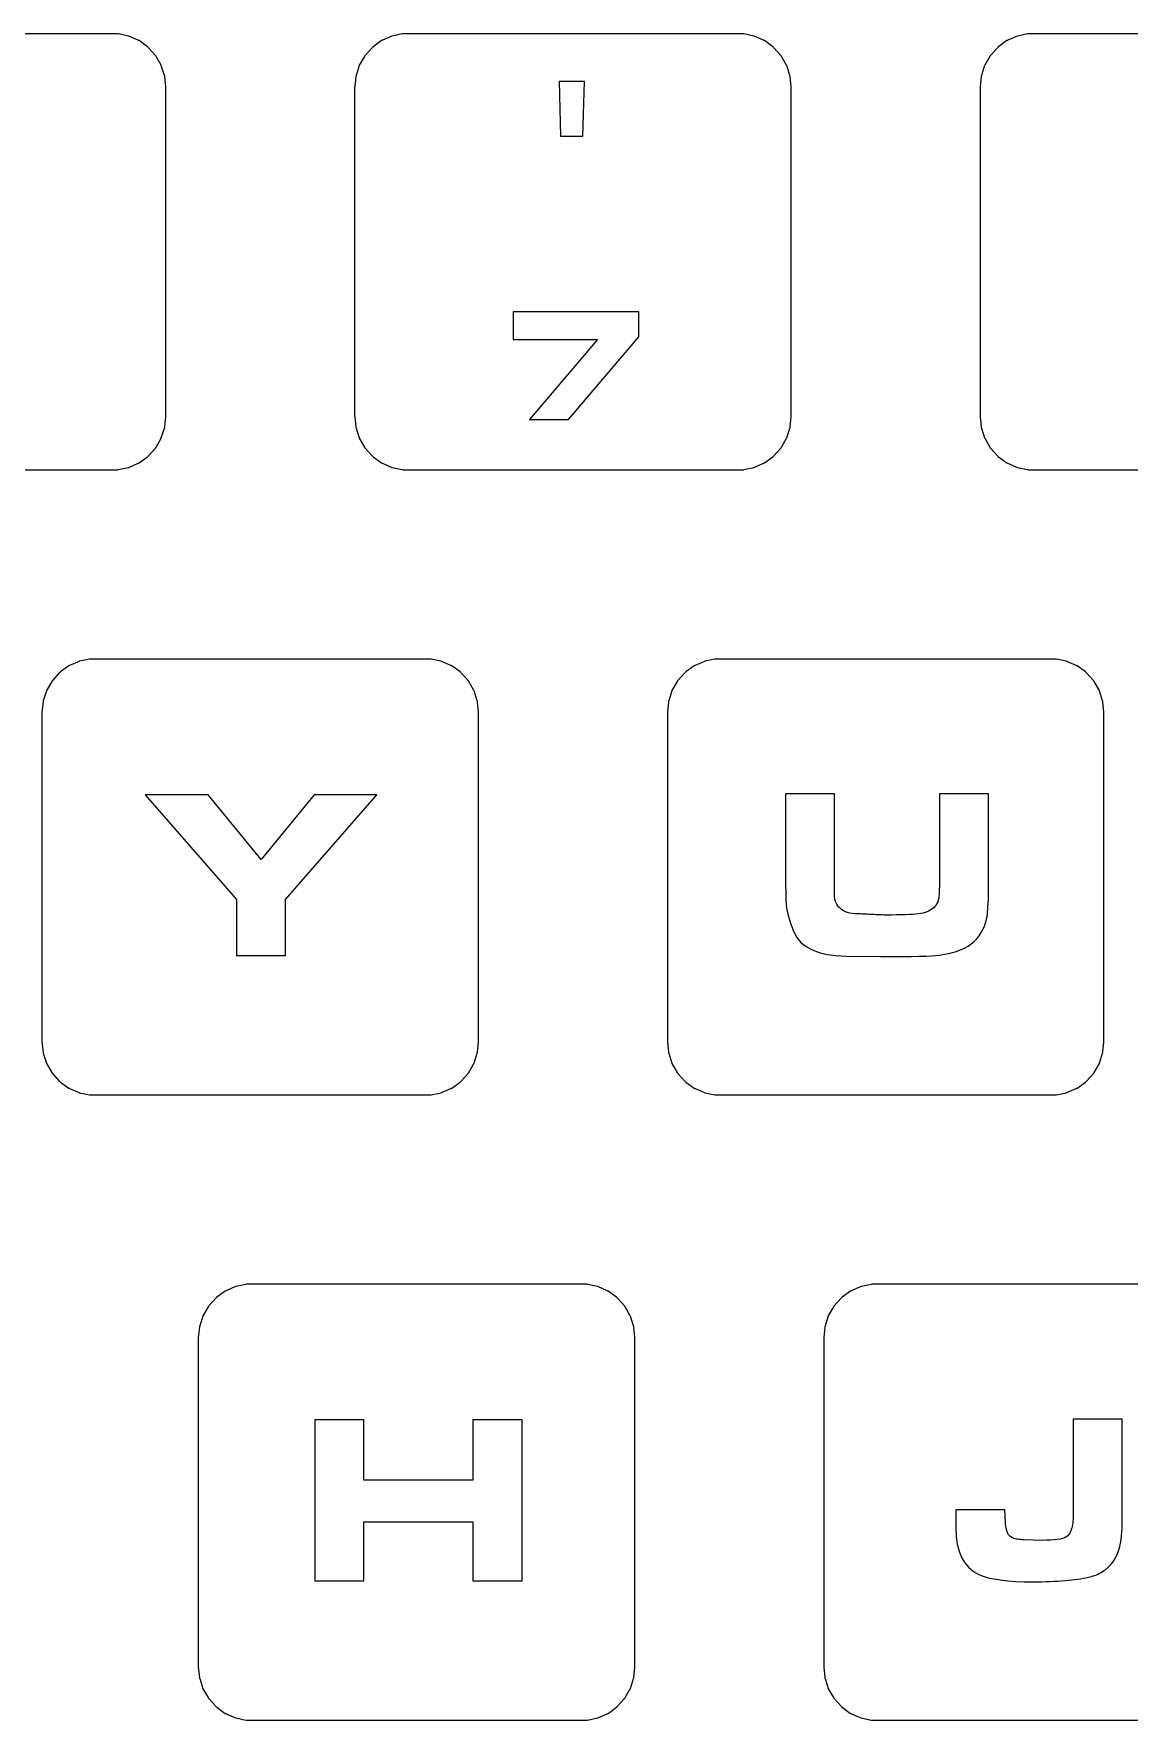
# Model space of a CAD drawing. Header units: millimetres. Extents: x -16 to 249, y -82 to 7.
# Drawn here: x 97.6 to 130.9, y -44.1 to 7.1 of the extents above; entities that cross this region are included whole.
import ezdxf

# ---------------------------------------------------------------- set-up
doc = ezdxf.new("R2010")
doc.units = ezdxf.units.MM
doc.layers.get('0').update_dxf_attribs({"lineweight": 25, "true_color": 0xffffff})

msp = doc.modelspace()

# ---------------------------------------------------------------- linework, layer by layer
for p, q in [((100.171, 7.12391), (89.8293, 7.12391)), ((100.189, 7.11999), (100.171, 7.12391)), ((100.496, 7.05479), (100.189, 7.11999)), ((100.505, 7.05293), (100.496, 7.05479)), ((100.791, 6.92539), (100.505, 7.05293)), ((100.799, 6.92175), (100.791, 6.92539)), ((100.816, 6.91409), (100.799, 6.92175)), ((101.07, 6.72977), (100.816, 6.91409)), ((101.085, 6.7187), (101.07, 6.72977)), ((101.093, 6.71344), (101.085, 6.7187)), ((101.105, 6.69945), (101.093, 6.71344)), ((101.315, 6.46642), (101.105, 6.69945)), ((107.895, 6.69945), (107.685, 6.46642)), ((107.907, 6.71344), (107.895, 6.69945)), ((107.915, 6.7187), (107.907, 6.71344)), ((107.93, 6.72977), (107.915, 6.7187)), ((108.184, 6.91409), (107.93, 6.72977)), ((108.201, 6.92175), (108.184, 6.91409)), ((108.209, 6.92539), (108.201, 6.92175)), ((108.495, 7.05293), (108.209, 6.92539)), ((108.504, 7.05479), (108.495, 7.05293)), ((108.811, 7.11999), (108.504, 7.05479)), ((108.829, 7.12391), (108.811, 7.11999)), ((119.171, 7.12391), (108.829, 7.12391)), ((119.189, 7.11999), (119.171, 7.12391)), ((119.496, 7.05479), (119.189, 7.11999)), ((119.505, 7.05293), (119.496, 7.05479)), ((119.791, 6.92539), (119.505, 7.05293)), ((119.799, 6.92175), (119.791, 6.92539)), ((119.816, 6.91409), (119.799, 6.92175)), ((120.07, 6.72977), (119.816, 6.91409)), ((120.085, 6.7187), (120.07, 6.72977)), ((120.093, 6.71344), (120.085, 6.7187)), ((120.105, 6.69945), (120.093, 6.71344)), ((120.315, 6.46642), (120.105, 6.69945)), ((126.895, 6.69945), (126.685, 6.46642)), ((126.907, 6.71344), (126.895, 6.69945)), ((126.915, 6.7187), (126.907, 6.71344)), ((126.93, 6.72977), (126.915, 6.7187)), ((127.184, 6.91409), (126.93, 6.72977)), ((127.201, 6.92175), (127.184, 6.91409)), ((127.209, 6.92539), (127.201, 6.92175)), ((127.495, 7.05293), (127.209, 6.92539)), ((127.504, 7.05479), (127.495, 7.05293)), ((127.811, 7.11999), (127.504, 7.05479)), ((127.829, 7.12391), (127.811, 7.11999)), ((138.171, 7.12391), (127.829, 7.12391)), ((101.321, 6.45977), (101.315, 6.46642)), ((101.325, 6.45202), (101.321, 6.45977)), ((101.335, 6.43571), (101.325, 6.45202)), ((101.492, 6.16414), (101.335, 6.43571)), ((101.494, 6.15563), (101.492, 6.16414)), ((101.591, 5.85739), (101.494, 6.15563)), ((107.506, 6.15563), (107.409, 5.85739)), ((107.508, 6.16414), (107.506, 6.15563)), ((107.665, 6.43571), (107.508, 6.16414)), ((107.675, 6.45202), (107.665, 6.43571)), ((107.679, 6.45977), (107.675, 6.45202)), ((107.685, 6.46642), (107.679, 6.45977)), ((120.321, 6.45977), (120.315, 6.46642)), ((120.325, 6.45202), (120.321, 6.45977)), ((120.335, 6.43571), (120.325, 6.45202)), ((120.492, 6.16414), (120.335, 6.43571)), ((120.494, 6.15563), (120.492, 6.16414)), ((120.591, 5.85739), (120.494, 6.15563)), ((126.506, 6.15563), (126.409, 5.85739)), ((126.508, 6.16414), (126.506, 6.15563)), ((126.665, 6.43571), (126.508, 6.16414)), ((126.675, 6.45202), (126.665, 6.43571)), ((126.679, 6.45977), (126.675, 6.45202)), ((126.685, 6.46642), (126.679, 6.45977)), ((101.597, 5.83949), (101.591, 5.85739)), ((101.599, 5.82077), (101.597, 5.83949)), ((101.632, 5.5089), (101.599, 5.82077)), ((107.401, 5.82077), (107.368, 5.5089)), ((107.403, 5.83949), (107.401, 5.82077)), ((107.409, 5.85739), (107.403, 5.83949)), ((113.581, 5.66762), (113.625, 4.00874)), ((114.346, 5.66762), (113.581, 5.66762)), ((114.303, 4.00874), (114.346, 5.66762)), ((120.597, 5.83949), (120.591, 5.85739)), ((120.599, 5.82077), (120.597, 5.83949)), ((120.632, 5.5089), (120.599, 5.82077)), ((126.401, 5.82077), (126.368, 5.5089)), ((126.403, 5.83949), (126.401, 5.82077)), ((126.409, 5.85739), (126.403, 5.83949)), ((101.633, 5.5), (101.632, 5.5089)), ((101.633, -4.5), (101.633, 5.5)), ((107.368, 5.5089), (107.367, 5.5)), ((107.367, 5.5), (107.367, -4.5)), ((120.633, 5.5), (120.632, 5.5089)), ((120.633, -4.5), (120.633, 5.5)), ((126.368, 5.5089), (126.367, 5.5)), ((126.367, 5.5), (126.367, -4.5)), ((113.625, 4.00874), (114.303, 4.00874)), ((115.997, -1.32582), (112.18, -1.32582)), ((112.18, -1.32582), (112.18, -2.17062)), ((115.997, -2.08543), (115.997, -1.32582)), ((112.18, -2.17062), (114.746, -2.17062)), ((114.746, -2.17062), (112.682, -4.59749)), ((113.868, -4.59749), (115.997, -2.08543)), ((101.599, -4.82077), (101.632, -4.5089)), ((101.632, -4.5089), (101.633, -4.5)), ((107.367, -4.5), (107.368, -4.5089)), ((107.368, -4.5089), (107.401, -4.82077)), ((112.682, -4.59749), (113.868, -4.59749)), ((120.599, -4.82077), (120.632, -4.5089)), ((120.632, -4.5089), (120.633, -4.5)), ((126.367, -4.5), (126.368, -4.5089)), ((126.368, -4.5089), (126.401, -4.82077)), ((101.494, -5.15563), (101.591, -4.85739)), ((101.591, -4.85739), (101.597, -4.83949)), ((101.597, -4.83949), (101.599, -4.82077)), ((107.401, -4.82077), (107.403, -4.83949)), ((107.403, -4.83949), (107.409, -4.85739)), ((107.409, -4.85739), (107.506, -5.15563)), ((120.494, -5.15563), (120.591, -4.85739)), ((120.591, -4.85739), (120.597, -4.83949)), ((120.597, -4.83949), (120.599, -4.82077)), ((126.401, -4.82077), (126.403, -4.83949)), ((126.403, -4.83949), (126.409, -4.85739)), ((126.409, -4.85739), (126.506, -5.15563)), ((101.105, -5.69945), (101.315, -5.46642)), ((101.315, -5.46642), (101.321, -5.45977)), ((101.321, -5.45977), (101.325, -5.45202)), ((101.325, -5.45202), (101.335, -5.43571)), ((101.335, -5.43571), (101.492, -5.16414)), ((101.492, -5.16414), (101.494, -5.15563)), ((107.506, -5.15563), (107.508, -5.16414)), ((107.508, -5.16414), (107.665, -5.43571)), ((107.665, -5.43571), (107.675, -5.45202)), ((107.675, -5.45202), (107.679, -5.45977)), ((107.679, -5.45977), (107.685, -5.46642)), ((107.685, -5.46642), (107.895, -5.69945)), ((120.105, -5.69945), (120.315, -5.46642)), ((120.315, -5.46642), (120.321, -5.45977)), ((120.321, -5.45977), (120.325, -5.45202)), ((120.325, -5.45202), (120.335, -5.43571)), ((120.335, -5.43571), (120.492, -5.16414)), ((120.492, -5.16414), (120.494, -5.15563)), ((126.506, -5.15563), (126.508, -5.16414)), ((126.508, -5.16414), (126.665, -5.43571)), ((126.665, -5.43571), (126.675, -5.45202)), ((126.675, -5.45202), (126.679, -5.45977)), ((126.679, -5.45977), (126.685, -5.46642)), ((126.685, -5.46642), (126.895, -5.69945)), ((89.8293, -6.12391), (100.171, -6.12391)), ((100.171, -6.12391), (100.189, -6.11999)), ((100.189, -6.11999), (100.496, -6.05479)), ((100.496, -6.05479), (100.505, -6.05293)), ((100.505, -6.05293), (100.791, -5.92539)), ((100.791, -5.92539), (100.799, -5.92175)), ((100.799, -5.92175), (100.816, -5.91409)), ((100.816, -5.91409), (101.07, -5.72977)), ((101.07, -5.72977), (101.085, -5.7187)), ((101.085, -5.7187), (101.093, -5.71344)), ((101.093, -5.71344), (101.105, -5.69945)), ((107.895, -5.69945), (107.907, -5.71344)), ((107.907, -5.71344), (107.915, -5.7187)), ((107.915, -5.7187), (107.93, -5.72977)), ((107.93, -5.72977), (108.184, -5.91409)), ((108.184, -5.91409), (108.201, -5.92175)), ((108.201, -5.92175), (108.209, -5.92539)), ((108.209, -5.92539), (108.495, -6.05293)), ((108.495, -6.05293), (108.504, -6.05479)), ((108.504, -6.05479), (108.811, -6.11999)), ((108.811, -6.11999), (108.829, -6.12391)), ((108.829, -6.12391), (119.171, -6.12391)), ((119.171, -6.12391), (119.189, -6.11999)), ((119.189, -6.11999), (119.496, -6.05479)), ((119.496, -6.05479), (119.505, -6.05293)), ((119.505, -6.05293), (119.791, -5.92539)), ((119.791, -5.92539), (119.799, -5.92175)), ((119.799, -5.92175), (119.816, -5.91409)), ((119.816, -5.91409), (120.07, -5.72977)), ((120.07, -5.72977), (120.085, -5.7187)), ((120.085, -5.7187), (120.093, -5.71344)), ((120.093, -5.71344), (120.105, -5.69945)), ((126.895, -5.69945), (126.907, -5.71344)), ((126.907, -5.71344), (126.915, -5.7187)), ((126.915, -5.7187), (126.93, -5.72977)), ((126.93, -5.72977), (127.184, -5.91409)), ((127.184, -5.91409), (127.201, -5.92175)), ((127.201, -5.92175), (127.209, -5.92539)), ((127.209, -5.92539), (127.495, -6.05293)), ((127.495, -6.05293), (127.504, -6.05479)), ((127.504, -6.05479), (127.811, -6.11999)), ((127.811, -6.11999), (127.829, -6.12391)), ((127.829, -6.12391), (138.171, -6.12391)), ((98.4074, -12.2866), (98.3948, -12.3005)), ((98.4146, -12.2813), (98.4074, -12.2866)), ((98.4299, -12.2702), (98.4146, -12.2813)), ((98.6836, -12.0859), (98.4299, -12.2702)), ((98.7008, -12.0783), (98.6836, -12.0859)), ((98.7089, -12.0746), (98.7008, -12.0783)), ((98.9954, -11.9471), (98.7089, -12.0746)), ((99.0042, -11.9452), (98.9954, -11.9471)), ((99.3109, -11.88), (99.0042, -11.9452)), ((99.3293, -11.8761), (99.3109, -11.88)), ((109.671, -11.8761), (99.3293, -11.8761)), ((109.689, -11.88), (109.671, -11.8761)), ((109.996, -11.9452), (109.689, -11.88)), ((110.005, -11.9471), (109.996, -11.9452)), ((110.291, -12.0746), (110.005, -11.9471)), ((110.299, -12.0783), (110.291, -12.0746)), ((110.316, -12.0859), (110.299, -12.0783)), ((110.57, -12.2702), (110.316, -12.0859)), ((110.585, -12.2813), (110.57, -12.2702)), ((110.593, -12.2866), (110.585, -12.2813)), ((110.605, -12.3005), (110.593, -12.2866)), ((117.407, -12.2866), (117.395, -12.3005)), ((117.415, -12.2813), (117.407, -12.2866)), ((117.43, -12.2702), (117.415, -12.2813)), ((117.684, -12.0859), (117.43, -12.2702)), ((117.701, -12.0783), (117.684, -12.0859)), ((117.709, -12.0746), (117.701, -12.0783)), ((117.995, -11.9471), (117.709, -12.0746)), ((118.004, -11.9452), (117.995, -11.9471)), ((118.311, -11.88), (118.004, -11.9452)), ((118.329, -11.8761), (118.311, -11.88)), ((128.671, -11.8761), (118.329, -11.8761)), ((128.689, -11.88), (128.671, -11.8761)), ((128.996, -11.9452), (128.689, -11.88)), ((129.005, -11.9471), (128.996, -11.9452)), ((129.291, -12.0746), (129.005, -11.9471)), ((129.299, -12.0783), (129.291, -12.0746)), ((129.316, -12.0859), (129.299, -12.0783)), ((129.57, -12.2702), (129.316, -12.0859)), ((129.585, -12.2813), (129.57, -12.2702)), ((129.593, -12.2866), (129.585, -12.2813)), ((129.605, -12.3005), (129.593, -12.2866)), ((98.1651, -12.5643), (98.0083, -12.8359)), ((98.1745, -12.548), (98.1651, -12.5643)), ((98.179, -12.5402), (98.1745, -12.548)), ((98.185, -12.5336), (98.179, -12.5402)), ((98.3948, -12.3005), (98.185, -12.5336)), ((110.815, -12.5336), (110.605, -12.3005)), ((110.821, -12.5402), (110.815, -12.5336)), ((110.825, -12.548), (110.821, -12.5402)), ((110.835, -12.5643), (110.825, -12.548)), ((110.992, -12.8359), (110.835, -12.5643)), ((117.165, -12.5643), (117.008, -12.8359)), ((117.175, -12.548), (117.165, -12.5643)), ((117.179, -12.5402), (117.175, -12.548)), ((117.185, -12.5336), (117.179, -12.5402)), ((117.395, -12.3005), (117.185, -12.5336)), ((129.815, -12.5336), (129.605, -12.3005)), ((129.821, -12.5402), (129.815, -12.5336)), ((129.825, -12.548), (129.821, -12.5402)), ((129.835, -12.5643), (129.825, -12.548)), ((129.992, -12.8359), (129.835, -12.5643)), ((97.9009, -13.1792), (97.8681, -13.4911)), ((97.9028, -13.1605), (97.9009, -13.1792)), ((97.9086, -13.1426), (97.9028, -13.1605)), ((98.0056, -12.8444), (97.9086, -13.1426)), ((98.0083, -12.8359), (98.0056, -12.8444)), ((110.994, -12.8444), (110.992, -12.8359)), ((111.091, -13.1426), (110.994, -12.8444)), ((111.097, -13.1605), (111.091, -13.1426)), ((111.099, -13.1792), (111.097, -13.1605)), ((111.132, -13.4911), (111.099, -13.1792)), ((116.901, -13.1792), (116.868, -13.4911)), ((116.903, -13.1605), (116.901, -13.1792)), ((116.909, -13.1426), (116.903, -13.1605)), ((117.006, -12.8444), (116.909, -13.1426)), ((117.008, -12.8359), (117.006, -12.8444)), ((129.994, -12.8444), (129.992, -12.8359)), ((130.091, -13.1426), (129.994, -12.8444)), ((130.097, -13.1605), (130.091, -13.1426)), ((130.099, -13.1792), (130.097, -13.1605)), ((130.132, -13.4911), (130.099, -13.1792)), ((97.8681, -13.4911), (97.8671, -13.5)), ((97.8671, -13.5), (97.8671, -23.5)), ((111.133, -13.5), (111.132, -13.4911)), ((111.133, -23.5), (111.133, -13.5)), ((116.868, -13.4911), (116.867, -13.5)), ((116.867, -13.5), (116.867, -23.5)), ((130.133, -13.5), (130.132, -13.4911)), ((130.133, -23.5), (130.133, -13.5)), ((101.005, -15.9986), (103.776, -19.1814)), ((102.921, -15.9986), (101.005, -15.9986)), ((104.528, -17.9653), (102.921, -15.9986)), ((106.136, -15.9986), (104.528, -17.9653)), ((105.265, -19.1814), (108.044, -15.9986)), ((108.044, -15.9986), (106.136, -15.9986)), ((121.941, -15.9704), (120.452, -15.9704)), ((120.452, -15.9704), (120.452, -18.6657)), ((121.941, -18.7429), (121.941, -15.9704)), ((126.624, -15.9704), (125.135, -15.9704)), ((125.135, -15.9704), (125.135, -18.6426)), ((126.624, -19.1741), (126.624, -15.9704)), ((120.452, -18.6657), (120.464, -19.0607)), ((121.945, -19.0157), (121.941, -18.7429)), ((125.135, -18.6426), (125.123, -19.0173)), ((103.776, -19.1814), (103.776, -20.8869)), ((105.265, -20.8869), (105.265, -19.1814)), ((120.464, -19.0607), (120.465, -19.1355)), ((120.465, -19.1355), (120.468, -19.2094)), ((120.468, -19.2094), (120.473, -19.2824)), ((120.473, -19.2824), (120.48, -19.3544)), ((120.48, -19.3544), (120.489, -19.4254)), ((120.489, -19.4254), (120.5, -19.4955)), ((121.948, -19.085), (121.945, -19.0157)), ((121.956, -19.1504), (121.948, -19.085)), ((121.97, -19.2119), (121.956, -19.1504)), ((121.99, -19.2696), (121.97, -19.2119)), ((122.015, -19.3234), (121.99, -19.2696)), ((122.046, -19.3733), (122.015, -19.3234)), ((122.082, -19.4193), (122.046, -19.3733)), ((122.124, -19.4615), (122.082, -19.4193)), ((122.171, -19.4991), (122.124, -19.4615)), ((124.917, -19.4702), (124.87, -19.5022)), ((124.96, -19.4348), (124.917, -19.4702)), ((124.998, -19.3958), (124.96, -19.4348)), ((125.031, -19.353), (124.998, -19.3958)), ((125.059, -19.3064), (125.031, -19.353)), ((125.082, -19.2561), (125.059, -19.3064)), ((125.1, -19.202), (125.082, -19.2561)), ((125.113, -19.1442), (125.1, -19.202)), ((125.12, -19.0826), (125.113, -19.1442)), ((125.123, -19.0173), (125.12, -19.0826)), ((126.603, -19.4793), (126.604, -19.4021)), ((126.604, -19.4021), (126.624, -19.1741)), ((120.5, -19.4955), (120.514, -19.5646)), ((120.514, -19.5646), (120.529, -19.6328)), ((120.529, -19.6328), (120.546, -19.7003)), ((120.546, -19.7003), (120.565, -19.7675)), ((120.565, -19.7675), (120.585, -19.8344)), ((120.585, -19.8344), (120.607, -19.9009)), ((120.607, -19.9009), (120.631, -19.9672)), ((120.631, -19.9672), (120.656, -20.0331)), ((122.224, -19.5318), (122.171, -19.4991)), ((122.282, -19.5594), (122.224, -19.5318)), ((122.345, -19.5821), (122.282, -19.5594)), ((122.413, -19.5997), (122.345, -19.5821)), ((122.486, -19.6122), (122.413, -19.5997)), ((122.565, -19.6198), (122.486, -19.6122)), ((122.649, -19.6223), (122.565, -19.6198)), ((122.687, -19.6225), (122.649, -19.6223)), ((122.729, -19.6233), (122.687, -19.6225)), ((122.776, -19.6247), (122.729, -19.6233)), ((122.828, -19.6266), (122.776, -19.6247)), ((122.884, -19.629), (122.828, -19.6266)), ((122.945, -19.632), (122.884, -19.629)), ((123.01, -19.6355), (122.945, -19.632)), ((123.15, -19.6436), (123.01, -19.6355)), ((123.216, -19.6471), (123.15, -19.6436)), ((123.276, -19.6501), (123.216, -19.6471)), ((123.333, -19.6525), (123.276, -19.6501)), ((123.384, -19.6544), (123.333, -19.6525)), ((123.431, -19.6557), (123.384, -19.6544)), ((123.474, -19.6566), (123.431, -19.6557)), ((123.512, -19.6568), (123.474, -19.6566)), ((123.676, -19.6562), (123.512, -19.6568)), ((123.829, -19.6545), (123.676, -19.6562)), ((123.97, -19.6517), (123.829, -19.6545)), ((124.1, -19.6477), (123.97, -19.6517)), ((124.217, -19.6425), (124.1, -19.6477)), ((124.322, -19.6362), (124.217, -19.6425)), ((124.415, -19.6288), (124.322, -19.6362)), ((124.496, -19.6202), (124.415, -19.6288)), ((124.569, -19.6093), (124.496, -19.6202)), ((124.638, -19.5948), (124.569, -19.6093)), ((124.703, -19.5769), (124.638, -19.5948)), ((124.763, -19.5555), (124.703, -19.5769)), ((124.819, -19.5306), (124.763, -19.5555)), ((124.87, -19.5022), (124.819, -19.5306)), ((126.489, -20.0199), (126.512, -19.9598)), ((126.512, -19.9598), (126.534, -19.8976)), ((126.534, -19.8976), (126.553, -19.8333)), ((126.553, -19.8333), (126.568, -19.7668)), ((126.568, -19.7668), (126.581, -19.6982)), ((126.581, -19.6982), (126.591, -19.6274)), ((126.591, -19.6274), (126.598, -19.5545)), ((126.598, -19.5545), (126.603, -19.4793)), ((120.656, -20.0331), (120.683, -20.0988)), ((120.683, -20.0988), (120.712, -20.1641)), ((120.712, -20.1641), (120.805, -20.3368)), ((120.805, -20.3368), (120.927, -20.4865)), ((120.927, -20.4865), (121.08, -20.6131)), ((126.1, -20.5345), (126.187, -20.4637)), ((126.187, -20.4637), (126.262, -20.3871)), ((126.262, -20.3871), (126.301, -20.3404)), ((126.301, -20.3404), (126.337, -20.2917)), ((126.337, -20.2917), (126.372, -20.2412)), ((126.372, -20.2412), (126.404, -20.1887)), ((126.404, -20.1887), (126.434, -20.1343)), ((126.434, -20.1343), (126.462, -20.078)), ((126.462, -20.078), (126.489, -20.0199)), ((103.776, -20.8869), (105.265, -20.8869)), ((121.08, -20.6131), (121.263, -20.7168)), ((121.263, -20.7168), (121.477, -20.7973)), ((121.477, -20.7973), (121.721, -20.8549)), ((121.721, -20.8549), (121.995, -20.8895)), ((121.995, -20.8895), (122.299, -20.901)), ((122.299, -20.901), (123.349, -20.9163)), ((123.349, -20.9163), (123.692, -20.9158)), ((123.692, -20.9158), (124, -20.914)), ((124, -20.914), (124.275, -20.9112)), ((124.275, -20.9112), (124.515, -20.9072)), ((124.515, -20.9072), (124.72, -20.902)), ((124.72, -20.902), (124.891, -20.8957)), ((124.891, -20.8957), (125.028, -20.8883)), ((125.028, -20.8883), (125.131, -20.8797)), ((125.131, -20.8797), (125.351, -20.839)), ((125.351, -20.839), (125.503, -20.8026)), ((125.503, -20.8026), (125.644, -20.7604)), ((125.644, -20.7604), (125.775, -20.7125)), ((125.775, -20.7125), (125.894, -20.6589)), ((125.894, -20.6589), (126.002, -20.5995)), ((126.002, -20.5995), (126.1, -20.5345)), ((97.8671, -23.5), (97.8681, -23.5089)), ((97.8681, -23.5089), (97.9009, -23.8208)), ((111.099, -23.8208), (111.132, -23.5089)), ((111.132, -23.5089), (111.133, -23.5)), ((116.867, -23.5), (116.868, -23.5089)), ((116.868, -23.5089), (116.901, -23.8208)), ((130.099, -23.8208), (130.132, -23.5089)), ((130.132, -23.5089), (130.133, -23.5)), ((97.9009, -23.8208), (97.9028, -23.8395)), ((97.9028, -23.8395), (97.9086, -23.8574)), ((97.9086, -23.8574), (98.0056, -24.1556)), ((110.994, -24.1556), (111.091, -23.8574)), ((111.091, -23.8574), (111.097, -23.8395)), ((111.097, -23.8395), (111.099, -23.8208)), ((116.901, -23.8208), (116.903, -23.8395)), ((116.903, -23.8395), (116.909, -23.8574)), ((116.909, -23.8574), (117.006, -24.1556)), ((129.994, -24.1556), (130.091, -23.8574)), ((130.091, -23.8574), (130.097, -23.8395)), ((130.097, -23.8395), (130.099, -23.8208)), ((98.0056, -24.1556), (98.0083, -24.1641)), ((98.0083, -24.1641), (98.1651, -24.4357)), ((98.1651, -24.4357), (98.1745, -24.452)), ((98.1745, -24.452), (98.179, -24.4598)), ((98.179, -24.4598), (98.185, -24.4664)), ((98.185, -24.4664), (98.3948, -24.6995)), ((110.605, -24.6995), (110.815, -24.4664)), ((110.815, -24.4664), (110.821, -24.4598)), ((110.821, -24.4598), (110.825, -24.452)), ((110.825, -24.452), (110.835, -24.4357)), ((110.835, -24.4357), (110.992, -24.1641)), ((110.992, -24.1641), (110.994, -24.1556)), ((117.006, -24.1556), (117.008, -24.1641)), ((117.008, -24.1641), (117.165, -24.4357)), ((117.165, -24.4357), (117.175, -24.452)), ((117.175, -24.452), (117.179, -24.4598)), ((117.179, -24.4598), (117.185, -24.4664)), ((117.185, -24.4664), (117.395, -24.6995)), ((129.605, -24.6995), (129.815, -24.4664)), ((129.815, -24.4664), (129.821, -24.4598)), ((129.821, -24.4598), (129.825, -24.452)), ((129.825, -24.452), (129.835, -24.4357)), ((129.835, -24.4357), (129.992, -24.1641)), ((129.992, -24.1641), (129.994, -24.1556)), ((98.3948, -24.6995), (98.4074, -24.7134)), ((98.4074, -24.7134), (98.4146, -24.7187)), ((98.4146, -24.7187), (98.4299, -24.7298)), ((98.4299, -24.7298), (98.6836, -24.9141)), ((98.6836, -24.9141), (98.7008, -24.9217)), ((98.7008, -24.9217), (98.7089, -24.9254)), ((98.7089, -24.9254), (98.9954, -25.0529)), ((98.9954, -25.0529), (99.0042, -25.0548)), ((99.0042, -25.0548), (99.3109, -25.12)), ((109.689, -25.12), (109.996, -25.0548)), ((109.996, -25.0548), (110.005, -25.0529)), ((110.005, -25.0529), (110.291, -24.9254)), ((110.291, -24.9254), (110.299, -24.9217)), ((110.299, -24.9217), (110.316, -24.9141)), ((110.316, -24.9141), (110.57, -24.7298)), ((110.57, -24.7298), (110.585, -24.7187)), ((110.585, -24.7187), (110.593, -24.7134)), ((110.593, -24.7134), (110.605, -24.6995)), ((117.395, -24.6995), (117.407, -24.7134)), ((117.407, -24.7134), (117.415, -24.7187)), ((117.415, -24.7187), (117.43, -24.7298)), ((117.43, -24.7298), (117.684, -24.9141)), ((117.684, -24.9141), (117.701, -24.9217)), ((117.701, -24.9217), (117.709, -24.9254)), ((117.709, -24.9254), (117.995, -25.0529)), ((117.995, -25.0529), (118.004, -25.0548)), ((118.004, -25.0548), (118.311, -25.12)), ((128.689, -25.12), (128.996, -25.0548)), ((128.996, -25.0548), (129.005, -25.0529)), ((129.005, -25.0529), (129.291, -24.9254)), ((129.291, -24.9254), (129.299, -24.9217)), ((129.299, -24.9217), (129.316, -24.9141)), ((129.316, -24.9141), (129.57, -24.7298)), ((129.57, -24.7298), (129.585, -24.7187)), ((129.585, -24.7187), (129.593, -24.7134)), ((129.593, -24.7134), (129.605, -24.6995)), ((99.3109, -25.12), (99.3293, -25.1239)), ((99.3293, -25.1239), (109.671, -25.1239)), ((109.671, -25.1239), (109.689, -25.12)), ((118.311, -25.12), (118.329, -25.1239)), ((118.329, -25.1239), (128.671, -25.1239)), ((128.671, -25.1239), (128.689, -25.12)), ((103.434, -31.0859), (103.18, -31.2702)), ((103.451, -31.0783), (103.434, -31.0859)), ((103.459, -31.0746), (103.451, -31.0783)), ((103.745, -30.9471), (103.459, -31.0746)), ((103.754, -30.9452), (103.745, -30.9471)), ((104.061, -30.88), (103.754, -30.9452)), ((104.079, -30.8761), (104.061, -30.88)), ((114.421, -30.8761), (104.079, -30.8761)), ((114.439, -30.88), (114.421, -30.8761)), ((114.746, -30.9452), (114.439, -30.88)), ((114.755, -30.9471), (114.746, -30.9452)), ((115.041, -31.0746), (114.755, -30.9471)), ((115.049, -31.0783), (115.041, -31.0746)), ((115.066, -31.0859), (115.049, -31.0783)), ((115.32, -31.2702), (115.066, -31.0859)), ((122.434, -31.0859), (122.18, -31.2702)), ((122.451, -31.0783), (122.434, -31.0859)), ((122.459, -31.0746), (122.451, -31.0783)), ((122.745, -30.9471), (122.459, -31.0746)), ((122.754, -30.9452), (122.745, -30.9471)), ((123.061, -30.88), (122.754, -30.9452)), ((123.079, -30.8761), (123.061, -30.88)), ((133.421, -30.8761), (123.079, -30.8761)), ((102.915, -31.5643), (102.758, -31.8359)), ((102.925, -31.548), (102.915, -31.5643)), ((102.929, -31.5402), (102.925, -31.548)), ((102.935, -31.5336), (102.929, -31.5402)), ((103.145, -31.3005), (102.935, -31.5336)), ((103.157, -31.2866), (103.145, -31.3005)), ((103.165, -31.2813), (103.157, -31.2866)), ((103.18, -31.2702), (103.165, -31.2813)), ((115.335, -31.2813), (115.32, -31.2702)), ((115.343, -31.2866), (115.335, -31.2813)), ((115.355, -31.3005), (115.343, -31.2866)), ((115.565, -31.5336), (115.355, -31.3005)), ((115.571, -31.5402), (115.565, -31.5336)), ((115.575, -31.548), (115.571, -31.5402)), ((115.585, -31.5643), (115.575, -31.548)), ((115.742, -31.8359), (115.585, -31.5643)), ((121.915, -31.5643), (121.758, -31.8359)), ((121.925, -31.548), (121.915, -31.5643)), ((121.929, -31.5402), (121.925, -31.548)), ((121.935, -31.5336), (121.929, -31.5402)), ((122.145, -31.3005), (121.935, -31.5336)), ((122.157, -31.2866), (122.145, -31.3005)), ((122.165, -31.2813), (122.157, -31.2866)), ((122.18, -31.2702), (122.165, -31.2813)), ((102.651, -32.1792), (102.618, -32.4911)), ((102.653, -32.1605), (102.651, -32.1792)), ((102.659, -32.1426), (102.653, -32.1605)), ((102.756, -31.8444), (102.659, -32.1426)), ((102.758, -31.8359), (102.756, -31.8444)), ((115.744, -31.8444), (115.742, -31.8359)), ((115.841, -32.1426), (115.744, -31.8444)), ((115.847, -32.1605), (115.841, -32.1426)), ((115.849, -32.1792), (115.847, -32.1605)), ((115.882, -32.4911), (115.849, -32.1792)), ((121.651, -32.1792), (121.618, -32.4911)), ((121.653, -32.1605), (121.651, -32.1792)), ((121.659, -32.1426), (121.653, -32.1605)), ((121.756, -31.8444), (121.659, -32.1426)), ((121.758, -31.8359), (121.756, -31.8444)), ((102.618, -32.4911), (102.617, -32.5)), ((102.617, -32.5), (102.617, -42.5)), ((115.883, -32.5), (115.882, -32.4911)), ((115.883, -42.5), (115.883, -32.5)), ((121.618, -32.4911), (121.617, -32.5)), ((121.617, -32.5), (121.617, -42.5)), ((107.65, -34.9986), (106.161, -34.9986)), ((106.161, -34.9986), (106.161, -39.8869)), ((107.65, -36.8302), (107.65, -34.9986)), ((112.452, -34.9986), (110.962, -34.9986)), ((110.962, -34.9986), (110.962, -36.8302)), ((112.452, -39.8869), (112.452, -34.9986)), ((130.685, -34.9704), (129.196, -34.9704)), ((129.196, -34.9704), (129.196, -37.8747)), ((130.685, -37.8525), (130.685, -34.9704)), ((110.962, -36.8302), (107.65, -36.8302)), ((127.12, -37.7266), (125.631, -37.7266)), ((125.631, -37.7266), (125.631, -38.2638)), ((127.133, -37.8974), (127.12, -37.7266)), ((127.133, -37.9472), (127.133, -37.8974)), ((129.196, -37.8747), (129.195, -37.9433)), ((130.681, -38.2718), (130.685, -37.8525)), ((107.65, -39.8869), (107.65, -38.0898)), ((107.65, -38.0898), (110.962, -38.0898)), ((110.962, -38.0898), (110.962, -39.8869)), ((125.631, -38.2638), (125.642, -38.5293)), ((127.134, -37.995), (127.133, -37.9472)), ((127.136, -38.0408), (127.134, -37.995)), ((127.138, -38.0845), (127.136, -38.0408)), ((127.141, -38.1262), (127.138, -38.0845)), ((127.145, -38.1658), (127.141, -38.1262)), ((127.15, -38.2034), (127.145, -38.1658)), ((127.155, -38.239), (127.15, -38.2034)), ((127.161, -38.2727), (127.155, -38.239)), ((127.167, -38.3045), (127.161, -38.2727)), ((127.174, -38.3345), (127.167, -38.3045)), ((127.181, -38.3626), (127.174, -38.3345)), ((127.189, -38.3889), (127.181, -38.3626)), ((127.198, -38.4133), (127.189, -38.3889)), ((127.207, -38.4359), (127.198, -38.4133)), ((129.11, -38.4026), (129.093, -38.4364)), ((129.126, -38.3654), (129.11, -38.4026)), ((129.141, -38.3248), (129.126, -38.3654)), ((129.154, -38.2808), (129.141, -38.3248)), ((129.165, -38.2333), (129.154, -38.2808)), ((129.174, -38.1823), (129.165, -38.2333)), ((129.182, -38.1278), (129.174, -38.1823)), ((129.188, -38.0698), (129.182, -38.1278)), ((129.192, -38.0083), (129.188, -38.0698)), ((129.195, -37.9433), (129.192, -38.0083)), ((130.67, -38.5176), (130.678, -38.3974)), ((130.678, -38.3974), (130.681, -38.2718)), ((125.642, -38.5293), (125.675, -38.7701)), ((125.675, -38.7701), (125.729, -38.9862)), ((127.216, -38.4567), (127.207, -38.4359)), ((127.227, -38.476), (127.216, -38.4567)), ((127.241, -38.4945), (127.227, -38.476)), ((127.257, -38.5121), (127.241, -38.4945)), ((127.276, -38.5288), (127.257, -38.5121)), ((127.297, -38.5446), (127.276, -38.5288)), ((127.321, -38.5596), (127.297, -38.5446)), ((127.348, -38.5736), (127.321, -38.5596)), ((127.377, -38.5868), (127.348, -38.5736)), ((127.409, -38.5987), (127.377, -38.5868)), ((127.443, -38.609), (127.409, -38.5987)), ((127.48, -38.6178), (127.443, -38.609)), ((127.52, -38.6249), (127.48, -38.6178)), ((127.563, -38.6305), (127.52, -38.6249)), ((127.608, -38.6344), (127.563, -38.6305)), ((127.656, -38.6368), (127.608, -38.6344)), ((127.706, -38.6376), (127.656, -38.6368)), ((128.256, -38.6568), (127.706, -38.6376)), ((128.388, -38.6552), (128.256, -38.6568)), ((128.509, -38.6505), (128.388, -38.6552)), ((128.617, -38.6425), (128.509, -38.6505)), ((128.714, -38.6314), (128.617, -38.6425)), ((128.8, -38.6171), (128.714, -38.6314)), ((128.873, -38.5995), (128.8, -38.6171)), ((128.934, -38.5789), (128.873, -38.5995)), ((128.984, -38.555), (128.934, -38.5789)), ((129.009, -38.538), (128.984, -38.555)), ((129.032, -38.5177), (129.009, -38.538)), ((129.054, -38.494), (129.032, -38.5177)), ((129.074, -38.4669), (129.054, -38.494)), ((129.093, -38.4364), (129.074, -38.4669)), ((130.553, -39.0385), (130.587, -38.945)), ((130.587, -38.945), (130.616, -38.8461)), ((130.616, -38.8461), (130.639, -38.7419)), ((130.639, -38.7419), (130.657, -38.6324)), ((130.657, -38.6324), (130.67, -38.5176)), ((125.729, -38.9862), (125.805, -39.1776)), ((125.805, -39.1776), (125.903, -39.3444)), ((125.903, -39.3444), (126.023, -39.4864)), ((130.253, -39.4841), (130.314, -39.4238)), ((130.314, -39.4238), (130.37, -39.3579)), ((130.37, -39.3579), (130.422, -39.2864)), ((130.422, -39.2864), (130.47, -39.2093)), ((130.47, -39.2093), (130.514, -39.1266)), ((130.514, -39.1266), (130.553, -39.0385)), ((106.161, -39.8869), (107.65, -39.8869)), ((110.962, -39.8869), (112.452, -39.8869)), ((126.023, -39.4864), (126.164, -39.6038)), ((126.164, -39.6038), (126.327, -39.6966)), ((126.327, -39.6966), (126.459, -39.7481)), ((126.459, -39.7481), (126.613, -39.7927)), ((126.613, -39.7927), (126.789, -39.8305)), ((126.789, -39.8305), (126.987, -39.8614)), ((126.987, -39.8614), (127.207, -39.8854)), ((127.207, -39.8854), (127.449, -39.9026)), ((127.449, -39.9026), (127.713, -39.9129)), ((127.713, -39.9129), (127.999, -39.9163)), ((127.999, -39.9163), (128.13, -39.9158)), ((128.13, -39.9158), (128.257, -39.914)), ((128.257, -39.914), (128.381, -39.9112)), ((128.381, -39.9112), (128.502, -39.9072)), ((128.502, -39.9072), (128.619, -39.902)), ((128.619, -39.902), (128.733, -39.8957)), ((128.733, -39.8957), (128.844, -39.8883)), ((128.844, -39.8883), (128.951, -39.8797)), ((128.951, -39.8797), (129.055, -39.8701)), ((129.055, -39.8701), (129.154, -39.8596)), ((129.154, -39.8596), (129.249, -39.8482)), ((129.249, -39.8482), (129.34, -39.8359)), ((129.34, -39.8359), (129.426, -39.8228)), ((129.426, -39.8228), (129.508, -39.8087)), ((129.508, -39.8087), (129.586, -39.7938)), ((129.586, -39.7938), (129.659, -39.7779)), ((129.659, -39.7779), (129.708, -39.7667)), ((129.708, -39.7667), (129.757, -39.7535)), ((129.757, -39.7535), (129.805, -39.7383)), ((129.805, -39.7383), (129.854, -39.7209)), ((129.854, -39.7209), (129.902, -39.7016)), ((129.902, -39.7016), (129.95, -39.6803)), ((129.95, -39.6803), (129.998, -39.6568)), ((129.998, -39.6568), (130.046, -39.6314)), ((130.046, -39.6314), (130.119, -39.5879)), ((130.119, -39.5879), (130.188, -39.5388)), ((130.188, -39.5388), (130.253, -39.4841)), ((102.617, -42.5), (102.618, -42.5089)), ((102.618, -42.5089), (102.651, -42.8208)), ((115.849, -42.8208), (115.882, -42.5089)), ((115.882, -42.5089), (115.883, -42.5)), ((121.617, -42.5), (121.618, -42.5089)), ((121.618, -42.5089), (121.651, -42.8208)), ((102.651, -42.8208), (102.653, -42.8395)), ((102.653, -42.8395), (102.659, -42.8574)), ((102.659, -42.8574), (102.756, -43.1556)), ((115.744, -43.1556), (115.841, -42.8574)), ((115.841, -42.8574), (115.847, -42.8395)), ((115.847, -42.8395), (115.849, -42.8208)), ((121.651, -42.8208), (121.653, -42.8395)), ((121.653, -42.8395), (121.659, -42.8574)), ((121.659, -42.8574), (121.756, -43.1556)), ((102.756, -43.1556), (102.758, -43.1641)), ((102.758, -43.1641), (102.915, -43.4357)), ((102.915, -43.4357), (102.925, -43.452)), ((102.925, -43.452), (102.929, -43.4598)), ((102.929, -43.4598), (102.935, -43.4664)), ((102.935, -43.4664), (103.145, -43.6995)), ((115.355, -43.6995), (115.565, -43.4664)), ((115.565, -43.4664), (115.571, -43.4598)), ((115.571, -43.4598), (115.575, -43.452)), ((115.575, -43.452), (115.585, -43.4357)), ((115.585, -43.4357), (115.742, -43.1641)), ((115.742, -43.1641), (115.744, -43.1556)), ((121.756, -43.1556), (121.758, -43.1641)), ((121.758, -43.1641), (121.915, -43.4357)), ((121.915, -43.4357), (121.925, -43.452)), ((121.925, -43.452), (121.929, -43.4598)), ((121.929, -43.4598), (121.935, -43.4664)), ((121.935, -43.4664), (122.145, -43.6995)), ((103.145, -43.6995), (103.157, -43.7134)), ((103.157, -43.7134), (103.165, -43.7187)), ((103.165, -43.7187), (103.18, -43.7298)), ((103.18, -43.7298), (103.434, -43.9141)), ((103.434, -43.9141), (103.451, -43.9217)), ((103.451, -43.9217), (103.459, -43.9254)), ((103.459, -43.9254), (103.745, -44.0529)), ((103.745, -44.0529), (103.754, -44.0548)), ((103.754, -44.0548), (104.061, -44.12)), ((114.439, -44.12), (114.746, -44.0548)), ((114.746, -44.0548), (114.755, -44.0529)), ((114.755, -44.0529), (115.041, -43.9254)), ((115.041, -43.9254), (115.049, -43.9217)), ((115.049, -43.9217), (115.066, -43.9141)), ((115.066, -43.9141), (115.32, -43.7298)), ((115.32, -43.7298), (115.335, -43.7187)), ((115.335, -43.7187), (115.343, -43.7134)), ((115.343, -43.7134), (115.355, -43.6995)), ((122.145, -43.6995), (122.157, -43.7134)), ((122.157, -43.7134), (122.165, -43.7187)), ((122.165, -43.7187), (122.18, -43.7298)), ((122.18, -43.7298), (122.434, -43.9141)), ((122.434, -43.9141), (122.451, -43.9217)), ((122.451, -43.9217), (122.459, -43.9254)), ((122.459, -43.9254), (122.745, -44.0529)), ((122.745, -44.0529), (122.754, -44.0548)), ((122.754, -44.0548), (123.061, -44.12)), ((104.061, -44.12), (104.079, -44.1239)), ((104.079, -44.1239), (114.421, -44.1239)), ((114.421, -44.1239), (114.439, -44.12)), ((123.061, -44.12), (123.079, -44.1239)), ((123.079, -44.1239), (133.421, -44.1239))]:
    msp.add_line(p, q)

doc.saveas('drawing.dxf')
